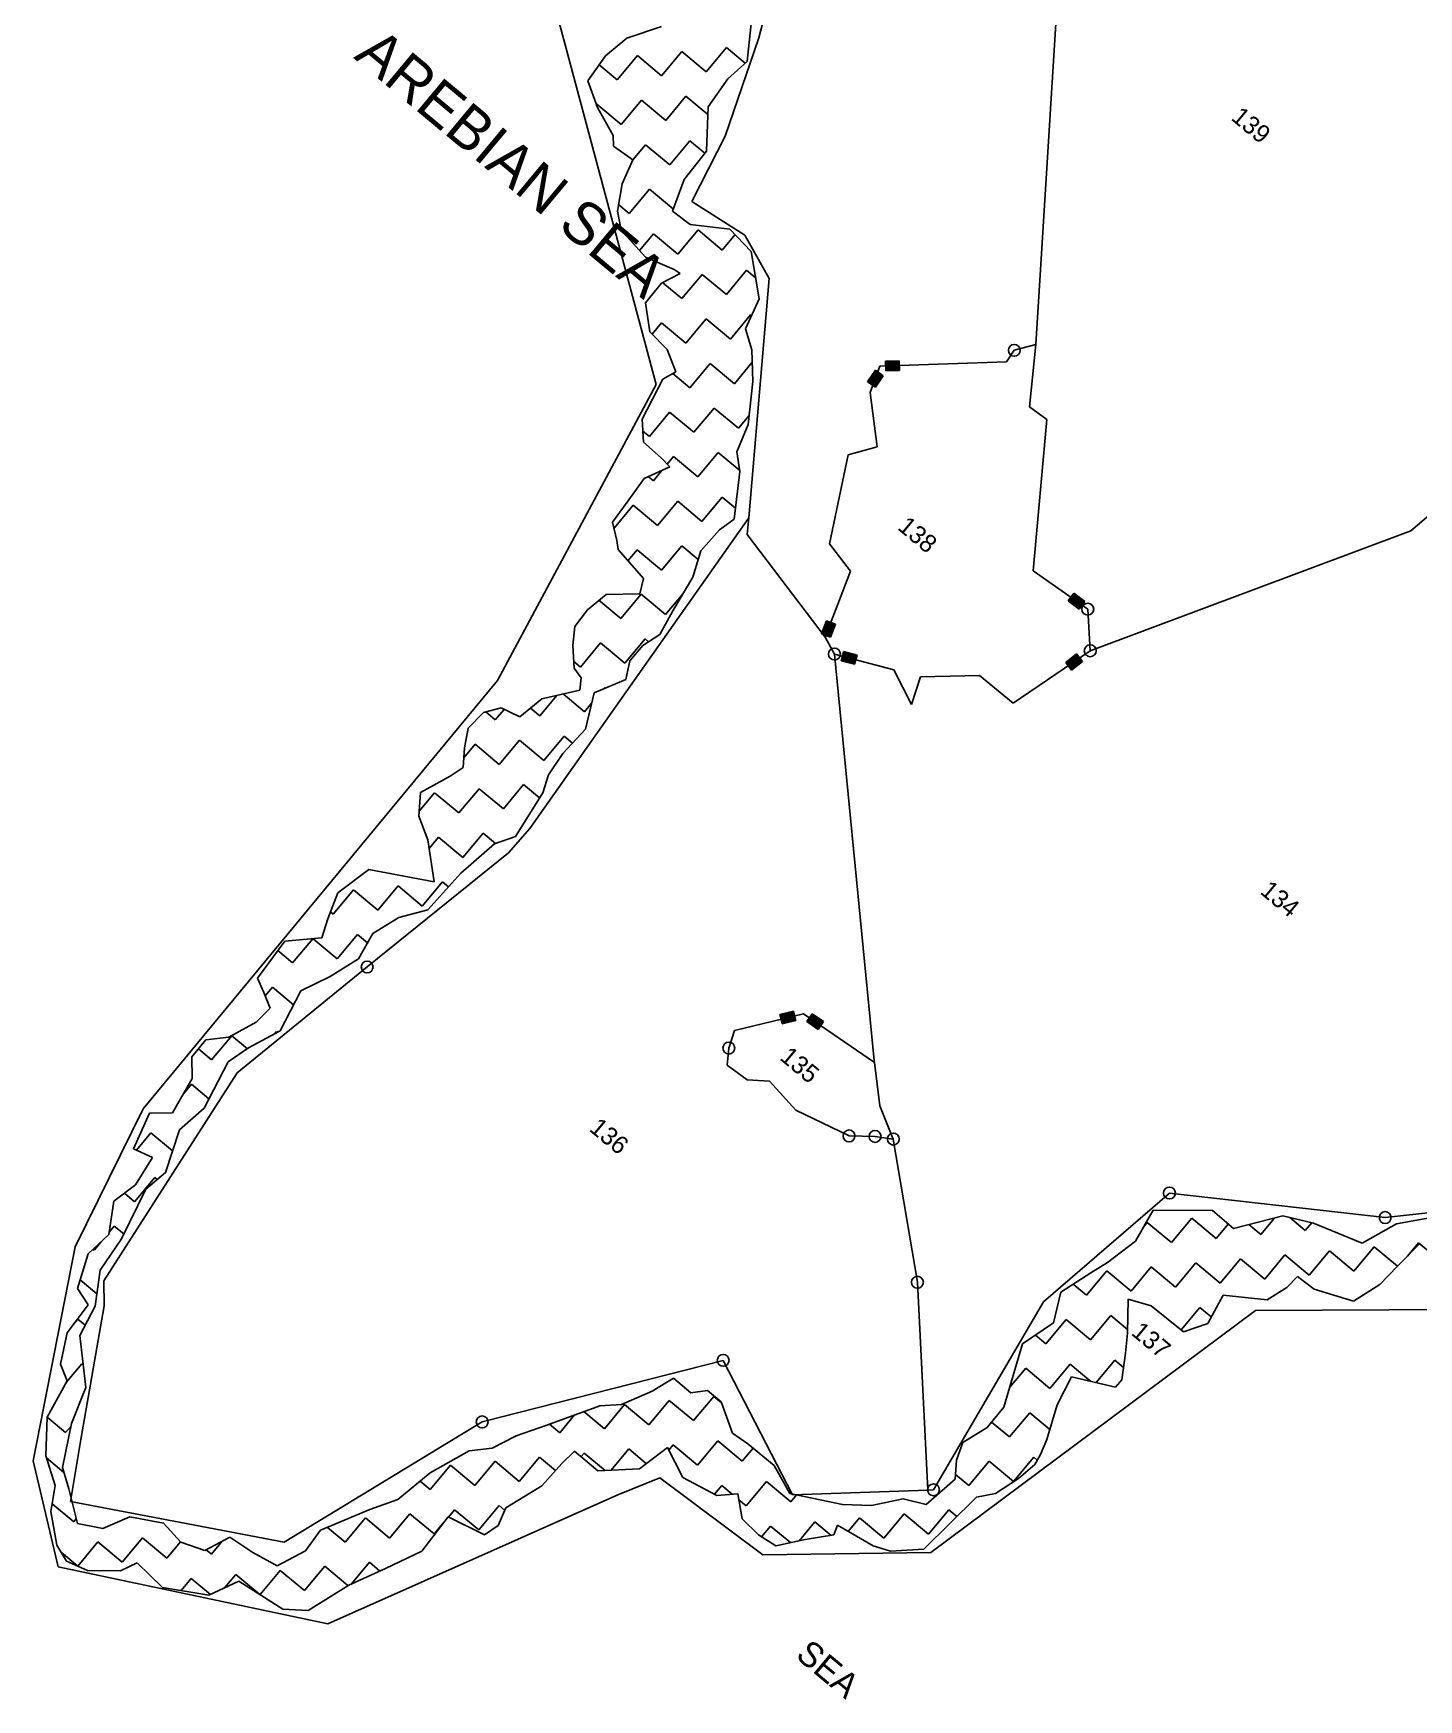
# Model space of a CAD drawing. Header units: metres. Extents: x 316400 to 324250, y 1868140 to 1873603.
# Drawn here: x 316400 to 317188, y 1868140 to 1869089 of the extents above; entities that cross this region are included whole.
import ezdxf

# ---------------------------------------------------------------- set-up
doc = ezdxf.new("R2010")
doc.units = ezdxf.units.M
for name, color, linetype in [('POLY_HATCH', 12, 'Continuous'), ('POLY_PARCEL', 6, 'Continuous'), ('TEXT_MAPOUT', 7, 'Continuous'), ('TEXT_PARCEL', 7, 'Continuous'), ('V_BOUND_LINE', 7, 'Continuous')]:
    doc.layers.add(name, color=color, linetype=linetype)
doc.styles.add('TEXT_MAP', font='')
doc.styles.get('TEXT_MAP').set_extended_font_data('Kruti Dev 050')

msp = doc.modelspace()

# ---------------------------------------------------------------- hatches: boundary and pattern name
for points in [[(316874.44, 1868890.4), (316878.93, 1868887.29), (316883.42, 1868893.78), (316878.94, 1868896.89)], [(316892.73, 1868896.82), (316892.54, 1868902.27), (316884.65, 1868902), (316884.84, 1868896.55)], [(316994.87, 1868760.9), (316998.2, 1868765.23), (316991.94, 1868770.04), (316988.61, 1868765.72)], [(316856.19, 1868752.43), (316851.09, 1868754.37), (316848.27, 1868747), (316853.37, 1868745.05)], [(316867.12, 1868729.57), (316868.51, 1868734.85), (316860.88, 1868736.86), (316859.49, 1868731.59)], [(316996.8, 1868731.15), (316993.43, 1868735.44), (316987.23, 1868730.57), (316990.6, 1868726.27)], [(316833.62, 1868526.83), (316832.32, 1868532.13), (316824.65, 1868530.26), (316825.95, 1868524.96)], [(316846.35, 1868521.74), (316849.45, 1868526.23), (316842.95, 1868530.71), (316839.85, 1868526.22)]]:
    msp.add_hatch(color=256).paths.add_polyline_path(points)

# ---------------------------------------------------------------- linework, layer by layer
for p, q in [((316874.44, 1868890.4), (316878.94, 1868896.89)), ((316878.94, 1868896.89), (316883.42, 1868893.78)), ((316884.65, 1868902), (316892.54, 1868902.27)), ((316884.84, 1868896.55), (316884.65, 1868902)), ((316892.73, 1868896.82), (316884.84, 1868896.55)), ((316892.54, 1868902.27), (316892.73, 1868896.82)), ((316878.93, 1868887.29), (316874.44, 1868890.4)), ((316883.42, 1868893.78), (316878.93, 1868887.29)), ((316988.61, 1868765.72), (316991.94, 1868770.04)), ((316994.87, 1868760.9), (316988.61, 1868765.72)), ((316991.94, 1868770.04), (316998.2, 1868765.23)), ((316998.2, 1868765.23), (316994.87, 1868760.9)), ((316848.27, 1868747), (316851.09, 1868754.37)), ((316851.09, 1868754.37), (316856.19, 1868752.43)), ((316856.19, 1868752.43), (316853.37, 1868745.05)), ((316853.37, 1868745.05), (316848.27, 1868747)), ((316859.49, 1868731.59), (316860.88, 1868736.86)), ((316860.88, 1868736.86), (316868.51, 1868734.85)), ((316868.51, 1868734.85), (316867.12, 1868729.57)), ((316987.23, 1868730.57), (316993.43, 1868735.44)), ((316993.43, 1868735.44), (316996.8, 1868731.15)), ((316867.12, 1868729.57), (316859.49, 1868731.59)), ((316990.6, 1868726.27), (316987.23, 1868730.57)), ((316996.8, 1868731.15), (316990.6, 1868726.27)), ((316824.65, 1868530.26), (316832.32, 1868532.13)), ((316825.95, 1868524.96), (316824.65, 1868530.26)), ((316833.62, 1868526.83), (316825.95, 1868524.96)), ((316832.32, 1868532.13), (316833.62, 1868526.83)), ((316839.85, 1868526.22), (316842.95, 1868530.71)), ((316846.35, 1868521.74), (316839.85, 1868526.22)), ((316842.95, 1868530.71), (316849.45, 1868526.23)), ((316849.45, 1868526.23), (316846.35, 1868521.74))]:
    msp.add_line(p, q)
for centre in [(316957.98, 1868908.26), (316999.79, 1868760.96), (316855.65, 1868735.42), (317001.22, 1868737.29), (316589.72, 1868557.31), (316795.54, 1868511.15), (316863.95, 1868461.18), (316878.76, 1868460.88), (316889.14, 1868459.36), (317046.29, 1868428.66), (317169.05, 1868414.71), (316902.87, 1868377.89), (316792.32, 1868333.45), (316655.16, 1868298.4), (316912.02, 1868259.74)]:
    msp.add_circle(centre, 3.38)
at = {"layer": 'POLY_HATCH'}
for p, q in [((316805.88, 1869072.59), (316808.38, 1869095.88)), ((316737.53, 1869085.92), (316725.3, 1869075.94)), ((316757.13, 1869092.63), (316737.53, 1869085.92)), ((316725.3, 1869075.94), (316715.25, 1869061.55)), ((316795.06, 1869062.74), (316805.88, 1869072.59)), ((316715.25, 1869061.55), (316720.88, 1869046.44)), ((316783.73, 1869046.81), (316795.06, 1869062.74)), ((316720.88, 1869046.44), (316729.78, 1869030.56)), ((316782.83, 1869021.53), (316783.73, 1869046.81)), ((316729.78, 1869030.56), (316729.97, 1869024.54)), ((316729.97, 1869024.54), (316740.98, 1869016.66)), ((316770.09, 1869005.47), (316782.83, 1869021.53)), ((316740.98, 1869016.66), (316734.77, 1869002.97)), ((316734.77, 1869002.97), (316732.27, 1868987.48)), ((316763.56, 1868987.49), (316770.09, 1869005.47)), ((316732.27, 1868987.48), (316734.32, 1868976.66)), ((316773.49, 1868979.86), (316763.56, 1868987.49)), ((316796.08, 1868977.29), (316773.49, 1868979.86)), ((316734.32, 1868976.66), (316748.15, 1868961.22)), ((316808.25, 1868964.54), (316796.08, 1868977.29)), ((316748.15, 1868961.22), (316764.41, 1868954.17)), ((316812.75, 1868937.6), (316808.25, 1868964.54)), ((316767.8, 1868951.99), (316757.3, 1868946.43)), ((316764.41, 1868954.17), (316767.8, 1868951.99)), ((316757.3, 1868946.43), (316748.02, 1868935.3)), ((316748.02, 1868935.3), (316750.58, 1868918.85)), ((316805.07, 1868920.58), (316812.75, 1868937.6)), ((316750.58, 1868918.85), (316760.37, 1868908.73)), ((316808.65, 1868908.48), (316805.07, 1868920.58)), ((316760.37, 1868908.73), (316765.43, 1868896.05)), ((316809.23, 1868890.43), (316808.65, 1868908.48)), ((316765.43, 1868896.05), (316758, 1868891.83)), ((316758, 1868891.83), (316746.22, 1868869.12)), ((316806.47, 1868866.05), (316809.23, 1868890.43)), ((316746.22, 1868869.12), (316747.06, 1868856.06)), ((316800.07, 1868850.56), (316806.47, 1868866.05)), ((316747.06, 1868856.06), (316757.11, 1868847.02)), ((316757.11, 1868847.02), (316762.05, 1868841.87)), ((316801.8, 1868839.36), (316800.07, 1868850.56)), ((316762.05, 1868841.87), (316747.39, 1868835.23)), ((316798.6, 1868812.09), (316801.8, 1868839.36)), ((316747.39, 1868835.23), (316737.6, 1868821.92)), ((316737.6, 1868821.92), (316729.4, 1868810.53)), ((316729.4, 1868810.53), (316731.77, 1868800.1)), ((316790.28, 1868806.02), (316798.6, 1868812.09)), ((316731.77, 1868800.1), (316732.6, 1868794.85)), ((316779.65, 1868794.06), (316790.28, 1868806.02)), ((316732.6, 1868794.85), (316746.88, 1868778.39)), ((316774.97, 1868779.08), (316779.65, 1868794.06)), ((316746.88, 1868778.39), (316744.83, 1868769.69)), ((316763.58, 1868759.95), (316774.97, 1868779.08)), ((316725.69, 1868769.38), (316715.12, 1868760.62)), ((316744.83, 1868769.69), (316725.69, 1868769.38)), ((316715.12, 1868760.62), (316707.83, 1868751.09)), ((316756.28, 1868746.52), (316763.58, 1868759.95)), ((316707.83, 1868751.09), (316706.67, 1868740.33)), ((316746.55, 1868740.32), (316756.28, 1868746.52)), ((316706.67, 1868740.33), (316707.5, 1868727.28)), ((316739.19, 1868731.49), (316746.55, 1868740.32)), ((316707.5, 1868727.28), (316711.54, 1868721.96)), ((316736.95, 1868720.99), (316739.19, 1868731.49)), ((316710.77, 1868714.79), (316689.2, 1868710.01)), ((316711.54, 1868721.96), (316710.77, 1868714.79)), ((316718.83, 1868713.33), (316736.95, 1868720.99)), ((316665.89, 1868704.71), (316655.98, 1868702.1)), ((316676.65, 1868699.65), (316665.89, 1868704.71)), ((316689.2, 1868710.01), (316676.65, 1868699.65)), ((316714.01, 1868692.7), (316718.83, 1868713.33)), ((316655.98, 1868702.1), (316647.21, 1868693.15)), ((316647.21, 1868693.15), (316645.03, 1868681.95)), ((316701.08, 1868678.76), (316714.01, 1868692.7)), ((316645.03, 1868681.95), (316644.26, 1868670.87)), ((316692.95, 1868666.66), (316701.08, 1868678.76)), ((316644.26, 1868670.87), (316636.9, 1868665.95)), ((316689.62, 1868656.43), (316692.95, 1868666.66)), ((316636.9, 1868665.95), (316620, 1868656.62)), ((316620, 1868656.62), (316619.1, 1868643.05)), ((316674.13, 1868631.6), (316689.62, 1868656.43)), ((316619.1, 1868643.05), (316624.23, 1868629.67)), ((316624.23, 1868629.67), (316627.81, 1868605.85)), ((316662.09, 1868627.32), (316674.13, 1868631.6)), ((316643.01, 1868610.7), (316662.09, 1868627.32)), ((316590.62, 1868612.8), (316573.01, 1868599.5)), ((316627.81, 1868605.85), (316590.62, 1868612.8)), ((316624.32, 1868589.84), (316643.01, 1868610.7)), ((316573.01, 1868599.5), (316567.25, 1868584.78)), ((316567.25, 1868584.78), (316563.98, 1868573.84)), ((316592.89, 1868576.36), (316607.68, 1868585.5)), ((316607.68, 1868585.5), (316624.32, 1868589.84)), ((316542.86, 1868571.93), (316527.37, 1868551.01)), ((316563.98, 1868573.84), (316542.86, 1868571.93)), ((316584.77, 1868561.93), (316592.89, 1868576.36)), ((316568.63, 1868551.96), (316584.77, 1868561.93)), ((316527.37, 1868551.01), (316530.95, 1868542.82)), ((316540.21, 1868521), (316551.99, 1868543.72)), ((316551.99, 1868543.72), (316568.63, 1868551.96)), ((316534.6, 1868533.92), (316526.53, 1868525.82)), ((316530.95, 1868542.82), (316534.6, 1868533.92)), ((316526.53, 1868525.82), (316510.98, 1868517.32)), ((316497.98, 1868515.79), (316489.98, 1868506.19)), ((316510.98, 1868517.32), (316497.98, 1868515.79)), ((316522.28, 1868511.22), (316540.21, 1868521)), ((316489.98, 1868506.19), (316490.04, 1868493.78)), ((316510.57, 1868503.42), (316522.28, 1868511.22)), ((316497, 1868477), (316510.57, 1868503.42)), ((316490.04, 1868493.78), (316479.03, 1868474.33)), ((316482.85, 1868464.72), (316497, 1868477)), ((316465.91, 1868474.21), (316456.75, 1868453.86)), ((316479.03, 1868474.33), (316465.91, 1868474.21)), ((316474.91, 1868440.36), (316482.85, 1868464.72)), ((316456.75, 1868453.86), (316467.51, 1868448.8)), ((316467.51, 1868448.8), (316457.91, 1868433.38)), ((316463.7, 1868430.83), (316474.91, 1868440.36)), ((316457.91, 1868433.38), (316445.61, 1868424.11)), ((316449.94, 1868402.61), (316463.7, 1868430.83)), ((316445.61, 1868424.11), (316442.73, 1868405.03)), ((317037.03, 1868418.82), (317026.92, 1868401.23)), ((317070.77, 1868418.67), (317037.03, 1868418.82)), ((317082.7, 1868408.46), (317070.77, 1868418.67)), ((317110.81, 1868415.61), (317082.7, 1868408.46)), ((317128.22, 1868411.5), (317110.81, 1868415.61)), ((317155.88, 1868400.15), (317128.22, 1868411.5)), ((317175.46, 1868411.14), (317155.88, 1868400.15)), ((317206.9, 1868416.81), (317175.46, 1868411.14)), ((316442.73, 1868405.03), (316430.95, 1868394.03)), ((316437.71, 1868384.83), (316449.94, 1868402.61)), ((317026.92, 1868401.23), (317010.98, 1868389.14)), ((316430.95, 1868394.03), (316424.93, 1868374.32)), ((317176.12, 1868387.08), (317188.48, 1868399.55)), ((316434.96, 1868364.35), (316437.71, 1868384.83)), ((317001.57, 1868383.33), (316984.48, 1868372.2)), ((317010.98, 1868389.14), (317001.57, 1868383.33)), ((317166.07, 1868376.59), (317176.12, 1868387.08)), ((316424.93, 1868374.32), (316430.95, 1868365.05)), ((317101.97, 1868367.85), (317113.05, 1868374.89)), ((317113.05, 1868374.89), (317119.15, 1868381.23)), ((317119.15, 1868381.23), (317128.68, 1868373.93)), ((317128.68, 1868373.93), (317150.96, 1868367.06)), ((317150.96, 1868367.06), (317166.07, 1868376.59)), ((316430.95, 1868365.05), (316418.91, 1868349.06)), ((316426.19, 1868347.59), (316434.96, 1868364.35)), ((316984.48, 1868372.2), (316980.38, 1868354.8)), ((317022.4, 1868348.97), (317022.78, 1868368.17)), ((317022.78, 1868368.17), (317035.91, 1868364.38)), ((317035.91, 1868364.38), (317054.28, 1868349.71)), ((317068.04, 1868354.5), (317076.88, 1868370.56)), ((317076.88, 1868370.56), (317101.97, 1868367.85)), ((316980.38, 1868354.8), (316962.64, 1868342.9)), ((317054.28, 1868349.71), (317068.04, 1868354.5)), ((316418.91, 1868349.06), (316415.2, 1868331.33)), ((316429.58, 1868318.07), (316426.19, 1868347.59)), ((317021.31, 1868337.51), (317022.4, 1868348.97)), ((316962.64, 1868342.9), (316952.08, 1868306.81)), ((317019.13, 1868322.41), (317021.31, 1868337.51)), ((316415.2, 1868331.33), (316418.91, 1868321.73)), ((316418.91, 1868321.73), (316407.65, 1868301.19)), ((316421.51, 1868297.47), (316429.58, 1868318.07)), ((316751.87, 1868315.87), (316734.46, 1868308.27)), ((316763.97, 1868323.35), (316751.87, 1868315.87)), ((316773.96, 1868315.02), (316763.97, 1868323.35)), ((316783.43, 1868316.23), (316773.96, 1868315.02)), ((316791.11, 1868309.83), (316783.43, 1868316.23)), ((316982.45, 1868308.1), (316990.58, 1868324.09)), ((316990.58, 1868324.09), (317015.61, 1868318.19)), ((317015.61, 1868318.19), (317019.13, 1868322.41)), ((316722.1, 1868307.51), (316691.97, 1868296.64)), ((316734.46, 1868308.27), (316722.1, 1868307.51)), ((316797.71, 1868291.96), (316791.11, 1868309.83)), ((316952.08, 1868306.81), (316942.48, 1868295.3)), ((316976.43, 1868288.39), (316982.45, 1868308.1)), ((316407.65, 1868301.19), (316406.81, 1868279.11)), ((316416.33, 1868272.51), (316421.51, 1868297.47)), ((316691.97, 1868296.64), (316674.43, 1868290.45)), ((316674.43, 1868290.45), (316660.85, 1868283.55)), ((316806.41, 1868286), (316797.71, 1868291.96)), ((316942.48, 1868295.3), (316928.71, 1868286.6)), ((316972.97, 1868279.83), (316976.43, 1868288.39)), ((316406.81, 1868279.11), (316412.25, 1868262.21)), ((316647.86, 1868282.02), (316625.58, 1868269.36)), ((316660.85, 1868283.55), (316647.86, 1868282.02)), ((316700.46, 1868274.79), (316707.63, 1868281.82)), ((316707.63, 1868281.82), (316721.07, 1868270.61)), ((316744.76, 1868271.68), (316760.7, 1868283.76)), ((316760.7, 1868283.76), (316769.34, 1868266.8)), ((316821.39, 1868273.51), (316806.41, 1868286)), ((316928.71, 1868286.6), (316925, 1868276.68)), ((316969.58, 1868274.2), (316972.97, 1868279.83)), ((316419.91, 1868260.41), (316416.33, 1868272.51)), ((316625.58, 1868269.36), (316607.08, 1868254.21)), ((316689.19, 1868262.06), (316700.46, 1868274.79)), ((316721.07, 1868270.61), (316744.76, 1868271.68)), ((316830.29, 1868257.63), (316821.39, 1868273.51)), ((316925, 1868276.68), (316924.33, 1868265.75)), ((316960.36, 1868266.27), (316969.58, 1868274.2)), ((316412.25, 1868262.21), (316409.69, 1868247.42)), ((316424.9, 1868240.63), (316419.91, 1868260.41)), ((316668.64, 1868249.46), (316689.19, 1868262.06)), ((316769.34, 1868266.8), (316788.73, 1868256.48)), ((316924.33, 1868265.75), (316907.88, 1868251.49)), ((316947.3, 1868257.63), (316960.36, 1868266.27)), ((316607.08, 1868254.21), (316591.27, 1868248.52)), ((316664.22, 1868239.48), (316668.64, 1868249.46)), ((316788.73, 1868256.48), (316800.71, 1868257.55)), ((316800.71, 1868257.55), (316803.07, 1868243.21)), ((316860.31, 1868251.46), (316830.29, 1868257.63)), ((316876.7, 1868250.81), (316860.31, 1868251.46)), ((316894.82, 1868254.57), (316876.7, 1868250.81)), ((316907.88, 1868251.49), (316894.82, 1868254.57)), ((316906.52, 1868225.92), (316936.48, 1868255.59)), ((316936.48, 1868255.59), (316947.3, 1868257.63)), ((316409.69, 1868247.42), (316413.21, 1868228.22)), ((316439.37, 1868237.67), (316424.9, 1868240.63)), ((316454.73, 1868244.38), (316439.37, 1868237.67)), ((316473.88, 1868240.78), (316454.73, 1868244.38)), ((316483.73, 1868229.96), (316473.88, 1868240.78)), ((316591.27, 1868248.52), (316563.23, 1868236.77)), ((316620.82, 1868224.92), (316635.74, 1868244.37)), ((316635.74, 1868244.37), (316656.54, 1868234.18)), ((316803.07, 1868243.21), (316812.42, 1868234.12)), ((316855.37, 1868234.09), (316857.36, 1868239.59)), ((316857.36, 1868239.59), (316877.59, 1868227.92)), ((316511.52, 1868232.82), (316497.31, 1868225.15)), ((316524.62, 1868224.06), (316511.52, 1868232.82)), ((316563.23, 1868236.77), (316554.71, 1868225)), ((316656.54, 1868234.18), (316664.22, 1868239.48)), ((316812.42, 1868234.12), (316822.21, 1868227.9)), ((316822.21, 1868227.9), (316838.92, 1868231.54)), ((316838.92, 1868231.54), (316855.37, 1868234.09)), ((316413.21, 1868228.22), (316418.65, 1868219.12)), ((316497.31, 1868225.15), (316483.73, 1868229.96)), ((316538.45, 1868216.43), (316524.62, 1868224.06)), ((316554.71, 1868225), (316538.45, 1868216.43)), ((316600.08, 1868214.89), (316620.82, 1868224.92)), ((316877.59, 1868227.92), (316887.45, 1868224.91)), ((316887.45, 1868224.91), (316906.52, 1868225.92)), ((316418.65, 1868219.12), (316430.5, 1868213.8)), ((316430.5, 1868213.8), (316449.32, 1868213.72)), ((316449.32, 1868213.72), (316458.86, 1868218.13)), ((316458.86, 1868218.13), (316473.26, 1868204.17)), ((316579.27, 1868205.56), (316600.08, 1868214.89)), ((316473.26, 1868204.17), (316499.57, 1868199.8)), ((316499.57, 1868199.8), (316516.6, 1868207.72)), ((316516.6, 1868207.72), (316541.82, 1868191.89)), ((316556.1, 1868191.05), (316579.27, 1868205.56)), ((316541.82, 1868191.89), (316556.1, 1868191.05))]:
    msp.add_line(p, q, dxfattribs=at)
at = {"layer": 'POLY_HATCH', "linetype": 'Continuous'}
for p, q in [((316731.94, 1869062.16), (316743.47, 1869075.99)), ((316743.47, 1869075.99), (316757.29, 1869064.46)), ((316757.29, 1869064.46), (316768.83, 1869078.28)), ((316768.83, 1869078.28), (316782.65, 1869066.75)), ((316782.65, 1869066.75), (316794.18, 1869080.58)), ((316794.18, 1869080.58), (316804.87, 1869071.67)), ((316721.66, 1869070.73), (316731.94, 1869062.16)), ((316720.24, 1869048.14), (316720.4, 1869048.34)), ((316720.4, 1869048.34), (316734.23, 1869036.8)), ((316734.23, 1869036.8), (316745.76, 1869050.63)), ((316745.76, 1869050.63), (316759.59, 1869039.1)), ((316759.59, 1869039.1), (316771.12, 1869052.93)), ((316771.12, 1869052.93), (316783.58, 1869042.54)), ((316761.88, 1869013.74), (316773.42, 1869027.57)), ((316773.42, 1869027.57), (316781.97, 1869020.44)), ((316740.91, 1869016.71), (316748.06, 1869025.27)), ((316748.06, 1869025.27), (316761.88, 1869013.74)), ((316738.82, 1868986.09), (316750.35, 1868999.91)), ((316750.35, 1868999.91), (316763.96, 1868988.57)), ((316732.85, 1868991.07), (316738.82, 1868986.09)), ((316744.72, 1868965.05), (316752.65, 1868974.56)), ((316752.65, 1868974.56), (316766.47, 1868963.02)), ((316766.47, 1868963.02), (316778.01, 1868976.85)), ((316778.01, 1868976.85), (316791.83, 1868965.32)), ((316791.83, 1868965.32), (316799.14, 1868974.08)), ((316768.77, 1868937.67), (316780.3, 1868951.49)), ((316780.3, 1868951.49), (316794.13, 1868939.96)), ((316794.13, 1868939.96), (316805.66, 1868953.79)), ((316805.66, 1868953.79), (316810.75, 1868949.54)), ((316757.89, 1868946.74), (316768.77, 1868937.67)), ((316751.92, 1868917.46), (316757.24, 1868923.84)), ((316757.24, 1868923.84), (316771.07, 1868912.31)), ((316771.07, 1868912.31), (316782.6, 1868926.14)), ((316782.6, 1868926.14), (316796.42, 1868914.6)), ((316796.42, 1868914.6), (316807.95, 1868928.43)), ((316807.95, 1868928.43), (316808.43, 1868928.03)), ((316763.66, 1868895.04), (316773.36, 1868886.95)), ((316773.36, 1868886.95), (316784.89, 1868900.78)), ((316784.89, 1868900.78), (316798.72, 1868889.25)), ((316798.72, 1868889.25), (316808.88, 1868901.43)), ((316775.66, 1868861.59), (316787.19, 1868875.42)), ((316787.19, 1868875.42), (316801.01, 1868863.89)), ((316750.3, 1868859.3), (316761.83, 1868873.12)), ((316761.83, 1868873.12), (316775.66, 1868861.59)), ((316801.01, 1868863.89), (316807.05, 1868871.12)), ((316746.66, 1868862.33), (316750.3, 1868859.3)), ((316760.53, 1868843.46), (316764.12, 1868847.77)), ((316764.12, 1868847.77), (316777.95, 1868836.23)), ((316777.95, 1868836.23), (316789.48, 1868850.06)), ((316789.48, 1868850.06), (316801.72, 1868839.85)), ((316752.59, 1868833.94), (316757.48, 1868839.8)), ((316749.76, 1868836.3), (316752.59, 1868833.94)), ((316730.19, 1868807.07), (316741.06, 1868820.11)), ((316741.06, 1868820.11), (316754.89, 1868808.58)), ((316754.89, 1868808.58), (316766.42, 1868822.41)), ((316766.42, 1868822.41), (316780.25, 1868810.88)), ((316780.25, 1868810.88), (316791.78, 1868824.7)), ((316791.78, 1868824.7), (316799.34, 1868818.4)), ((316738.12, 1868788.48), (316743.36, 1868794.75)), ((316743.36, 1868794.75), (316757.18, 1868783.22)), ((316757.18, 1868783.22), (316768.71, 1868797.05)), ((316768.71, 1868797.05), (316778.13, 1868789.2)), ((316721.61, 1868766), (316734.12, 1868755.57)), ((316734.12, 1868755.57), (316745.65, 1868769.4)), ((316745.65, 1868769.4), (316759.48, 1868757.86)), ((316759.48, 1868757.86), (316769.48, 1868769.85)), ((316736.41, 1868730.21), (316747.95, 1868744.04)), ((316747.95, 1868744.04), (316749.87, 1868742.43)), ((316711.06, 1868727.92), (316722.59, 1868741.74)), ((316722.59, 1868741.74), (316736.41, 1868730.21)), ((316707.26, 1868731.08), (316711.06, 1868727.92)), ((316724.24, 1868715.62), (316724.88, 1868716.38)), ((316724.88, 1868716.38), (316725.28, 1868716.05)), ((316682.72, 1868704.66), (316687.99, 1868700.26)), ((316687.99, 1868700.26), (316697.69, 1868711.89)), ((316701.22, 1868712.68), (316713.35, 1868702.56)), ((316713.35, 1868702.56), (316717.47, 1868707.49)), ((316657.27, 1868702.44), (316662.63, 1868697.97)), ((316662.63, 1868697.97), (316667.59, 1868703.91)), ((316664.93, 1868672.61), (316676.46, 1868686.44)), ((316676.46, 1868686.44), (316690.29, 1868674.9)), ((316690.29, 1868674.9), (316701.82, 1868688.73)), ((316701.82, 1868688.73), (316706.62, 1868684.73)), ((316644.65, 1868676.4), (316651.1, 1868684.14)), ((316651.1, 1868684.14), (316664.93, 1868672.61)), ((316641.87, 1868644.96), (316653.4, 1868658.78)), ((316653.4, 1868658.78), (316667.23, 1868647.25)), ((316667.23, 1868647.25), (316678.76, 1868661.08)), ((316678.76, 1868661.08), (316687.81, 1868653.53)), ((316619.3, 1868646.01), (316628.04, 1868656.49)), ((316628.04, 1868656.49), (316641.87, 1868644.96)), ((316624.97, 1868624.7), (316630.34, 1868631.13)), ((316630.34, 1868631.13), (316644.16, 1868619.6)), ((316644.16, 1868619.6), (316655.69, 1868633.42)), ((316655.69, 1868633.42), (316662.74, 1868627.55)), ((316570.38, 1868587.35), (316581.91, 1868601.18)), ((316581.91, 1868601.18), (316595.74, 1868589.65)), ((316595.74, 1868589.65), (316607.27, 1868603.48)), ((316607.27, 1868603.48), (316621.1, 1868591.94)), ((316621.1, 1868591.94), (316632.63, 1868605.77)), ((316632.63, 1868605.77), (316636.05, 1868602.92)), ((316568.78, 1868588.69), (316570.38, 1868587.35)), ((316547.32, 1868559.7), (316558.71, 1868573.36)), ((316559.02, 1868573.39), (316572.68, 1868562)), ((316572.68, 1868562), (316584.21, 1868575.82)), ((316584.21, 1868575.82), (316589.91, 1868571.07)), ((316538.96, 1868566.67), (316547.32, 1868559.7)), ((316531.7, 1868540.98), (316535.79, 1868545.87)), ((316535.79, 1868545.87), (316547.88, 1868535.79)), ((316501.19, 1868504.39), (316512.72, 1868518.22)), ((316512.72, 1868518.22), (316521.64, 1868510.79)), ((316537.05, 1868519.28), (316538.08, 1868520.52)), ((316538.08, 1868520.52), (316538.57, 1868520.11)), ((316493.69, 1868510.65), (316501.19, 1868504.39)), ((316485.19, 1868485.21), (316489.66, 1868490.57)), ((316489.66, 1868490.57), (316499.68, 1868482.22)), ((316458.4, 1868453.09), (316466.6, 1868462.91)), ((316466.6, 1868462.91), (316478.91, 1868452.65)), ((316457.36, 1868423.73), (316468.89, 1868437.56)), ((316468.89, 1868437.56), (316470.27, 1868436.41)), ((316451.55, 1868428.58), (316457.36, 1868423.73)), ((317031.85, 1868409.8), (317033.66, 1868411.97)), ((317033.66, 1868411.97), (317047.49, 1868400.44)), ((317047.49, 1868400.44), (317059.02, 1868414.27)), ((317059.02, 1868414.27), (317072.84, 1868402.74)), ((317072.84, 1868402.74), (317079.73, 1868411)), ((317091.43, 1868410.68), (317098.2, 1868405.03)), ((317098.2, 1868405.03), (317106, 1868414.38)), ((317114.75, 1868414.68), (317123.56, 1868407.33)), ((317123.56, 1868407.33), (317127.23, 1868411.73)), ((316434.3, 1868396.08), (316438.38, 1868400.97)), ((316442.95, 1868406.44), (316445.83, 1868409.9)), ((316445.83, 1868409.9), (316451.28, 1868405.36)), ((316433.69, 1868396.59), (316434.3, 1868396.08)), ((317100.5, 1868379.67), (317112.03, 1868393.5)), ((317112.03, 1868393.5), (317125.86, 1868381.97)), ((317125.86, 1868381.97), (317137.39, 1868395.8)), ((317137.39, 1868395.8), (317151.21, 1868384.26)), ((317151.21, 1868384.26), (317162.75, 1868398.09)), ((317162.75, 1868398.09), (317176.05, 1868387)), ((317181.71, 1868392.72), (317188.1, 1868400.39)), ((317188.1, 1868400.39), (317201.93, 1868388.86)), ((316999.06, 1868370.49), (317010.6, 1868384.32)), ((317010.6, 1868384.32), (317024.42, 1868372.79)), ((317024.42, 1868372.79), (317035.95, 1868386.62)), ((317035.95, 1868386.62), (317049.78, 1868375.08)), ((317049.78, 1868375.08), (317061.31, 1868388.91)), ((317061.31, 1868388.91), (317075.14, 1868377.38)), ((317075.14, 1868377.38), (317086.67, 1868391.21)), ((317086.67, 1868391.21), (317100.5, 1868379.67)), ((316426.42, 1868379.2), (316435.89, 1868371.3)), ((316991.52, 1868376.79), (316999.06, 1868370.49)), ((317052.95, 1868350.77), (317063.61, 1868363.55)), ((317063.61, 1868363.55), (317070.06, 1868358.17)), ((316422.46, 1868353.77), (316425.06, 1868356.89)), ((316425.06, 1868356.89), (316429.24, 1868353.41)), ((316976, 1868342.84), (316987.53, 1868356.67)), ((316987.53, 1868356.67), (317001.36, 1868345.14)), ((317001.36, 1868345.14), (317012.89, 1868358.96)), ((317012.89, 1868358.96), (317022.44, 1868351)), ((316970.01, 1868347.84), (316976, 1868342.84)), ((316418.4, 1868320.79), (316427.36, 1868331.53)), ((316427.36, 1868331.53), (316428.1, 1868330.91)), ((316955.39, 1868318.13), (316964.47, 1868329.01)), ((316964.47, 1868329.01), (316978.3, 1868317.48)), ((316978.3, 1868317.48), (316989.83, 1868331.31)), ((316989.83, 1868331.31), (317001.6, 1868321.49)), ((317004.51, 1868320.81), (317015.19, 1868333.6)), ((317015.19, 1868333.6), (317020.15, 1868329.46)), ((316724.71, 1868294.53), (316736.25, 1868308.36)), ((316736.25, 1868308.36), (316750.07, 1868296.83)), ((316750.07, 1868296.83), (316761.6, 1868310.65)), ((316761.6, 1868310.65), (316775.43, 1868299.12)), ((316775.43, 1868299.12), (316786.96, 1868312.95)), ((316786.96, 1868312.95), (316791.29, 1868309.34)), ((316407.64, 1868301.09), (316418.12, 1868292.35)), ((316693.44, 1868297.17), (316699.36, 1868292.24)), ((316699.36, 1868292.24), (316707.79, 1868302.35)), ((316713.06, 1868304.25), (316724.71, 1868294.53)), ((316945.02, 1868298.35), (316955.23, 1868289.83)), ((316955.23, 1868289.83), (316966.77, 1868303.66)), ((316966.77, 1868303.66), (316978.19, 1868294.13)), ((316418.12, 1868292.35), (316421.22, 1868296.06)), ((316673.78, 1868290.12), (316674, 1868289.94)), ((316674, 1868289.94), (316674.42, 1868290.45)), ((316777.73, 1868273.76), (316789.26, 1868287.59)), ((316789.26, 1868287.59), (316803.08, 1868276.06)), ((316407.15, 1868278.05), (316417.16, 1868269.71)), ((316676.29, 1868264.58), (316687.83, 1868278.41)), ((316687.83, 1868278.41), (316696.94, 1868270.81)), ((316711.45, 1868278.63), (316713.18, 1868280.71)), ((316713.18, 1868280.71), (316725.07, 1868270.79)), ((316728.49, 1868270.94), (316738.54, 1868283)), ((316738.54, 1868283), (316748.61, 1868274.6)), ((316761.43, 1868282.33), (316763.9, 1868285.3)), ((316763.9, 1868285.3), (316777.73, 1868273.76)), ((316803.08, 1868276.06), (316809.34, 1868283.56)), ((316957.53, 1868264.47), (316969.06, 1868278.3)), ((316969.06, 1868278.3), (316971.05, 1868276.64)), ((316625.58, 1868259.99), (316637.11, 1868273.82)), ((316637.11, 1868273.82), (316650.94, 1868262.29)), ((316650.94, 1868262.29), (316662.47, 1868276.11)), ((316662.47, 1868276.11), (316676.29, 1868264.58)), ((316924.5, 1868268.57), (316932.17, 1868262.18)), ((316932.17, 1868262.18), (316943.7, 1868276)), ((316943.7, 1868276), (316957.53, 1868264.47)), ((316619.91, 1868264.72), (316625.58, 1868259.99)), ((316787.36, 1868257.21), (316791.55, 1868262.23)), ((316791.55, 1868262.23), (316797.51, 1868257.27)), ((316805.38, 1868250.7), (316816.91, 1868264.53)), ((316816.91, 1868264.53), (316830.74, 1868253)), ((316410.46, 1868251.85), (316422.71, 1868241.63)), ((316653.23, 1868236.93), (316664.76, 1868250.76)), ((316664.76, 1868250.76), (316668.01, 1868248.05)), ((316801.27, 1868254.13), (316805.38, 1868250.7)), ((316830.74, 1868253), (316833.97, 1868256.87)), ((316422.71, 1868241.63), (316424.2, 1868243.42)), ((316577.16, 1868230.04), (316588.69, 1868243.87)), ((316588.69, 1868243.87), (316602.51, 1868232.34)), ((316602.51, 1868232.34), (316614.05, 1868246.17)), ((316614.05, 1868246.17), (316627.87, 1868234.63)), ((316627.87, 1868234.63), (316632.81, 1868240.56)), ((316635.92, 1868244.28), (316639.4, 1868248.46)), ((316639.4, 1868248.46), (316653.23, 1868236.93)), ((316835.7, 1868230.84), (316844.56, 1868241.46)), ((316844.56, 1868241.46), (316853.72, 1868233.83)), ((316863.49, 1868236.05), (316869.92, 1868243.76)), ((316869.92, 1868243.76), (316883.75, 1868232.23)), ((316883.75, 1868232.23), (316895.28, 1868246.05)), ((316895.28, 1868246.05), (316909.11, 1868234.52)), ((316909.11, 1868234.52), (316920.64, 1868248.35)), ((316920.64, 1868248.35), (316925.27, 1868244.49)), ((316425.01, 1868216.27), (316436.54, 1868230.1)), ((316436.54, 1868230.1), (316450.37, 1868218.57)), ((316450.37, 1868218.57), (316461.9, 1868232.4)), ((316461.9, 1868232.4), (316475.72, 1868220.86)), ((316475.72, 1868220.86), (316483.51, 1868230.2)), ((316501.08, 1868223.16), (316507.19, 1868230.48)), ((316567.13, 1868238.4), (316577.16, 1868230.04)), ((316814.1, 1868233.05), (316819.21, 1868239.17)), ((316819.21, 1868239.17), (316830.54, 1868229.71)), ((316415.73, 1868224.01), (316425.01, 1868216.27)), ((316498.15, 1868225.6), (316501.08, 1868223.16)), ((316508.51, 1868203.95), (316514.91, 1868211.63)), ((316514.91, 1868211.63), (316528.7, 1868200.13)), ((316528.74, 1868200.1), (316540.27, 1868213.92)), ((316540.27, 1868213.92), (316554.09, 1868202.39)), ((316554.09, 1868202.39), (316565.62, 1868216.22)), ((316565.62, 1868216.22), (316578.78, 1868205.25)), ((316580.72, 1868206.21), (316590.98, 1868218.51)), ((316590.98, 1868218.51), (316596.99, 1868213.5)), ((316483.78, 1868202.42), (316489.55, 1868209.33)), ((316489.55, 1868209.33), (316500.48, 1868200.22))]:
    msp.add_line(p, q, dxfattribs=at)
at = {"layer": 'POLY_PARCEL'}
for p, q in [((316991.53, 1869255.76), (316970.23, 1868911.53)), ((316837.71, 1869180.51), (316812.52, 1869086.19)), ((316812.52, 1869086.19), (316793.37, 1869030.21)), ((316793.37, 1869030.21), (316774.39, 1868992.86)), ((316774.39, 1868992.86), (316804.55, 1868973.79)), ((316804.55, 1868973.79), (316818.47, 1868949.22)), ((316818.47, 1868949.22), (316806.84, 1868812.99)), ((316953.53, 1868901.66), (316957.98, 1868908.26)), ((316957.98, 1868908.26), (316970.23, 1868911.53)), ((316970.23, 1868911.53), (316966.67, 1868876.15)), ((316876.03, 1868884.28), (316881.56, 1868899.16)), ((316881.56, 1868899.16), (316953.53, 1868901.66)), ((316879.86, 1868853.32), (316876.03, 1868884.28)), ((316966.67, 1868876.15), (316976.43, 1868868.8)), ((316976.43, 1868868.8), (316968.8, 1868782.84)), ((316852.84, 1868798.07), (316863.39, 1868848.8)), ((316863.39, 1868848.8), (316879.86, 1868853.32)), ((317183.55, 1868805.5), (317214.17, 1868831.62)), ((316806.84, 1868812.99), (316682.37, 1868636.03)), ((316806.84, 1868812.99), (316806.03, 1868803.52)), ((316806.03, 1868803.52), (316850.45, 1868745.05)), ((317001.22, 1868737.29), (317183.55, 1868805.5)), ((316864.79, 1868782.56), (316852.84, 1868798.07)), ((316850.45, 1868745.05), (316864.79, 1868782.56)), ((316968.8, 1868782.84), (316999.79, 1868760.96)), ((316999.79, 1868760.96), (317001.22, 1868737.29)), ((316855.65, 1868735.42), (316850.45, 1868745.05)), ((316878.3, 1868504.03), (316855.65, 1868735.42)), ((316889.46, 1868726.5), (316855.65, 1868735.42)), ((317001.22, 1868737.29), (316957.32, 1868707.5)), ((316899.53, 1868706.77), (316889.46, 1868726.5)), ((316938.14, 1868723.23), (316904.6, 1868722.37)), ((316957.32, 1868707.5), (316938.14, 1868723.23)), ((316904.6, 1868722.37), (316899.53, 1868706.77)), ((316682.37, 1868636.03), (316670.18, 1868622.24)), ((316670.18, 1868622.24), (316589.72, 1868557.31)), ((316589.72, 1868557.31), (316515.83, 1868497.14)), ((316798.69, 1868521.1), (316838.11, 1868530.74)), ((316838.11, 1868530.74), (316878.44, 1868502.91)), ((316795.54, 1868511.15), (316798.69, 1868521.1)), ((316794.58, 1868501.5), (316795.54, 1868511.15)), ((316515.83, 1868497.14), (316439.84, 1868378.75)), ((316806.06, 1868493.16), (316794.58, 1868501.5)), ((316878.44, 1868502.91), (316878.3, 1868504.03)), ((316881.45, 1868478.37), (316878.44, 1868502.91)), ((316818.61, 1868492.27), (316806.06, 1868493.16)), ((316833.63, 1868475.84), (316818.61, 1868492.27)), ((316889.14, 1868459.36), (316881.45, 1868478.37)), ((316863.95, 1868461.18), (316833.63, 1868475.84)), ((316878.76, 1868460.88), (316863.95, 1868461.18)), ((316889.14, 1868459.36), (316878.76, 1868460.88)), ((316902.87, 1868377.89), (316889.14, 1868459.36)), ((316974.53, 1868366.8), (317046.29, 1868428.66)), ((317046.29, 1868428.66), (317169.05, 1868414.71)), ((317169.05, 1868414.71), (317299.08, 1868429.03)), ((316439.84, 1868378.75), (316440.08, 1868364.53)), ((316908.7, 1868259.62), (316902.87, 1868377.89)), ((316440.08, 1868364.53), (316426.81, 1868288.46)), ((316912.02, 1868259.74), (316974.53, 1868366.8)), ((316655.16, 1868298.4), (316792.32, 1868333.45)), ((316792.32, 1868333.45), (316831.82, 1868256.82)), ((316542.57, 1868229.95), (316655.16, 1868298.4)), ((316426.81, 1868288.46), (316420.91, 1868253.15)), ((316831.82, 1868256.82), (316908.7, 1868259.62)), ((316908.7, 1868259.62), (316912.02, 1868259.74)), ((316420.91, 1868253.15), (316542.57, 1868229.95))]:
    msp.add_line(p, q, dxfattribs=at)
at = {"layer": 'V_BOUND_LINE'}
for p, q in [((316698.81, 1869095.53), (316754.17, 1868888.87)), ((316754.17, 1868888.87), (316663.95, 1868720.26)), ((316663.95, 1868720.26), (316462.32, 1868476.62)), ((316462.32, 1868476.62), (316423.48, 1868398.11)), ((316423.48, 1868398.11), (316399.74, 1868276.34)), ((317095.23, 1868361.87), (317371.39, 1868363.14)), ((316910.53, 1868224.02), (317095.23, 1868361.87)), ((316399.74, 1868276.34), (316413.85, 1868215.91)), ((316732.46, 1868256.94), (316756.2, 1868266.62)), ((316756.2, 1868266.62), (316814.92, 1868222.74)), ((316567.32, 1868183.55), (316732.46, 1868256.94)), ((316814.92, 1868222.74), (316910.53, 1868224.02)), ((316413.85, 1868215.91), (316567.32, 1868183.55))]:
    msp.add_line(p, q, dxfattribs=at)

# ---------------------------------------------------------------- texts
at = {"layer": 'TEXT_MAPOUT'}
for s, height, p in [('AREBIAN SEA', 24.1766, (316581.6, 1869074.8)), ('SEA', 14.177, (316832.93, 1868164.6))]:
    msp.add_text(s, height=height, rotation=320.1716, dxfattribs=at).set_placement(p)
at = {"layer": 'TEXT_PARCEL', "style": 'TEXT_MAP'}
for s, p in [('139', (317080.82, 1869039.85)), ('138', (316891.03, 1868806.74)), ('134', (317097.27, 1868599.52)), ('135', (316823.97, 1868505)), ('136', (316715.51, 1868464.5)), ('137', (317023.96, 1868348.42))]:
    msp.add_text(s, height=10.207, rotation=320.1716, dxfattribs=at).set_placement(p)

doc.saveas('drawing.dxf')
